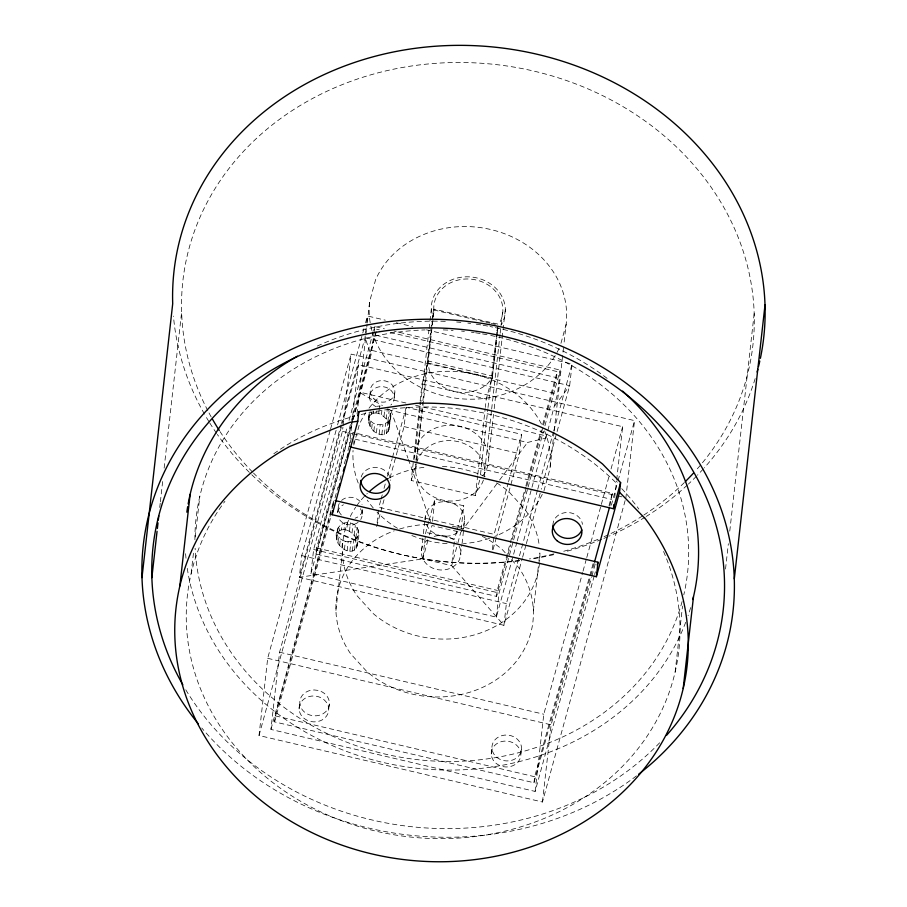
<?xml version="1.0" encoding="UTF-8"?>
<svg xmlns="http://www.w3.org/2000/svg" width="907" height="907" viewBox="0 0 907 907"><rect width="100%" height="100%" fill="white"/><g stroke="black" fill="none" stroke-linecap="round" stroke-linejoin="round"><path stroke-width="0.68" stroke-dasharray="4.54 3.4" d="M159.734 507.444L160.21 503.226M160.369 501.832L162.727 480.767M164.144 468.125L181.627 312.269M191.15 573.541L193.52 552.488M195.243 537.046L199.812 496.344M625.127 500.551L542.454 802.015L259.028 735.509L267.69 658.312L330.159 430.496M594.244 575.877L535.13 791.426L270.921 729.432L279.583 652.224L358.435 364.705L622.644 426.698L616.715 479.531M594.13 563.417L533.974 782.741L274.572 721.881L275.252 715.85L333.164 504.689M336.089 430.337L301.736 555.594L299.299 577.306L503.941 625.32L522.239 558.61M516.911 542.182L496.344 617.145L310.92 573.632L313.629 549.506L347.551 425.802M507.727 555.64L496.548 596.409L315.931 554.018L316.6 547.987L351.258 421.619M299.106 708.9L299.786 702.868M333.186 505.505L333.776 500.245L270.921 729.432M259.028 735.509L342.449 431.313L342.925 427.106M343.084 425.7L351.111 354.115L634.537 420.621L625.875 497.818M338.22 508.033L337.551 514.065A12.358 10.771 6.4 0 1 343.413 504.734M336.429 537.193C334.785 528.906 341.905 520.652 350.374 523.01C362.029 525.595 359.115 540.379 356.122 548.486C351.621 554.075 343.197 550.311 339.649 545.481C334.604 540.232 337.37 533.463 338.3 527.409M336.848 539.994L337.291 529.699M337.948 542.817L338.606 536.91L337.449 534.62M337.733 532.454L339.354 530.822L339.966 525.448M349.229 446.72L351.735 424.476M351.882 423.093L358.435 364.705M339.649 545.481L340.397 538.883L338.606 536.91M339.354 530.822L341.497 529.858L342.166 523.951M366.077 328.198L365.011 337.699L341.486 423.467M366.689 322.767L367.448 315.987L385.305 320.171M341.86 547.817L342.687 540.391L340.397 538.883M341.497 529.858L344.014 529.609L344.751 522.999M353.73 443.455L354.047 440.643M357.041 413.943L367.131 323.992M367.29 322.597L369.659 301.509L375.589 279.753A98.908 86.165 6.4 0 1 490.63 229.494A98.908 86.165 6.4 0 1 566.161 324.23L563.791 345.306M335.93 610.445L342.415 552.544M344.411 549.631L345.34 541.354L342.687 540.391M357.12 546.309C358.526 539.28 353.197 532.341 346.712 530.096L347.551 522.681M328.719 708.968L329.4 702.936M347.132 550.832L348.163 541.683C353.413 541.796 358.855 537.76 358.719 532.205M349.444 531.298L350.374 523.01M353.163 419.624L371.065 354.694L373.82 335M373.979 333.595L374.772 326.565L384.387 328.822M349.841 551.331L350.964 541.366M351.995 533.123L353.016 523.974M352.823 419.499L376.326 331.633M369.546 397.379L370.215 391.359M352.358 551.082L353.549 540.413M354.195 535.447L355.317 525.482M368.435 420.519L369.285 413.025C366.269 432.696 401.971 424.748 387.312 408.808L386.201 418.773C392.561 424.476 388.774 437.809 379.137 434.158C368.922 431.052 366.757 419.488 370.294 410.735M354.501 550.107L355.748 538.917M355.907 538.112L357.109 527.455M368.843 423.32L369.444 417.946M356.122 548.486L358.265 529.745M369.943 426.143L370.6 420.236M369.727 415.769L371.36 414.148L371.961 408.774M371.655 428.807L372.392 422.209M362.222 514.11L362.766 509.292M371.36 414.148L373.491 413.173L373.888 409.635M373.854 431.131L374.693 423.716M373.491 413.173L376.008 412.934L376.45 408.966M376.405 432.956L377.335 424.669M386.201 418.773L381.439 414.624L378.718 413.422L378.99 410.95M379.126 409.715L379.545 406.007L382.369 406.336M379.137 434.158L380.158 424.998M381.439 414.624L381.904 410.474M381.847 434.646L382.958 424.68M383.99 416.449L384.727 409.907M384.353 434.408L385.554 423.739M386.495 433.433L387.754 422.231M387.913 421.438L389.103 410.78M377.131 522.466L378.525 510.063M388.117 431.8L389.409 420.27M389.012 424.261L390.259 413.07M389.114 429.635L390.418 417.98M389.42 427.061L390.713 415.531M394.228 397.436L394.896 391.405M390.01 477.944L404.091 426.596L406.257 407.288L521.548 434.34L519.382 453.647L496.775 536.082M479.656 480.166L475.449 495.539L411.234 480.472L413.433 460.869M413.592 459.475L420.02 402.096M420.179 400.69L422.061 383.899L428.342 361.02L492.546 376.088L486.277 398.967L485.336 407.368M415.111 460.053L414.646 457.547L428.943 330.114M429.102 328.708L431.301 309.106A37.085 32.312 6.4 0 1 476.889 277.927A37.085 32.312 6.4 0 1 500.902 325.443M416.268 459.622L422.707 402.243M422.866 400.837L431.823 320.987M431.981 319.593L434.158 309.151L498.374 324.218M415.633 470.756L416.585 462.321M416.744 460.915L431.721 327.382M431.879 325.976L433.773 309.117A34.613 30.158 6.4 0 1 476.322 280.014A34.613 30.158 6.4 0 1 498.725 324.355M497.988 326.452L492.184 378.128L487.49 383.684A34.613 30.158 6.4 0 1 429.249 370.011L427.979 363.061L434.158 309.151M421.472 550.583L423.218 535.107M423.365 533.701L424.793 521.026M424.952 519.62L425.27 516.809M428.716 521.695L425.791 532.364L422.821 558.893L299.299 577.306L341.111 424.827M432.435 521.366L434.941 499.02L463.76 505.789L461.255 528.135M454.305 541.921L451.641 565.662L503.941 625.32L506.378 603.609L537.363 490.608M427.594 539.824A19.784 17.233 6.4 0 0 430.213 566.841A19.784 17.233 6.4 0 0 459.645 559.268L461.901 545.062M462.06 543.656L464.588 521.14A19.784 17.233 6.4 0 0 444.861 501.707A19.784 17.233 6.4 0 0 425.281 520.199M475.449 495.539L477.638 475.937M477.796 474.542L485.177 408.762M480.483 474.69L487.864 408.91M488.011 407.515L497.342 327.96M492.546 376.088L496.957 336.837M497.115 335.431L497.898 328.425M484.735 470.892L491.515 410.452M491.673 409.046L500.029 334.558M500.188 333.152L500.981 326.123M501.14 324.717L502.875 309.253M488.692 457.695L493.555 414.284M494.19 408.683L505.335 309.264M492.422 549.517L493.816 537.114M496.548 596.409L497.229 590.378L525.55 487.104M496.344 617.145L499.054 593.019L527.761 488.351M491.254 753.989L491.934 747.958M388.502 409.023L390.928 410.418L527.511 442.469L545.81 438.126L546.059 435.882L415.576 405.259M526.729 486.333L556.547 377.629L557.215 371.598L389.012 332.132M545.81 438.126L557.51 393.967L560.197 370.079L394.001 331.078M533.361 610.853L538.769 562.601M538.928 561.229L539.858 552.953A98.908 86.165 6.4 0 1 539.654 561.399M543.985 490.744L549.925 468.976L554.018 432.435M554.177 431.029L563.632 346.712M520.867 754.057L521.548 748.026M426.505 329.842L572.09 364.002L569.653 385.713L541.275 489.179M533.974 782.741L534.654 776.721L593.314 562.828M535.13 791.426L543.792 714.228L582.657 572.51M542.454 802.015L551.116 724.818L591.511 577.487M609.821 506.197L612.361 493.351L352.959 432.48L347.732 451.561M614.685 497.603L616.556 480.914M675.125 672.076L682.529 606.103M725.521 569.018L728.355 543.735M729.772 531.105L754.182 313.471M464.588 521.14L463.432 525.493A19.784 17.233 6.4 0 1 461.731 528.498M353.753 445.042L359.353 424.499A98.908 86.165 6.4 0 1 365.827 412.651M560.957 343.3L566.161 324.23M330.533 429.136L351.111 354.115M337.574 424.895L364.081 328.232M365.578 322.79L367.448 315.987M349.048 420.372L373.276 332.007M373.65 330.647L374.772 326.565M351.633 420.258L375.849 331.939M315.931 554.018L352.449 420.859M310.92 573.632L352.789 420.984M335.023 497.875L338.016 486.98M339.887 480.166L341.372 474.712M344.365 463.817L345.862 458.364M274.572 721.881L330.987 516.162M380.679 500.539L378.831 507.296L494.122 534.359L508.203 483M381.053 499.19L382.539 493.782M384.024 488.385L385.872 481.628M387.357 476.22L392.175 458.647M392.538 457.298L406.257 407.288M376.666 526.604L380.373 513.09M380.747 511.729L384.08 499.576M411.234 480.472L415.803 463.817M429.09 520.357L434.941 499.02M427.934 540.232L422.821 558.893L451.641 565.662L457.491 544.325M429.396 534.892L431.959 525.561L460.779 532.318L498.793 481.141M456.811 531.117L454.622 539.121L425.791 532.364M457.173 529.79L463.76 505.789M457.854 542.987L460.779 532.318M508.578 481.651L521.548 434.34M493.068 549.597L496.401 537.432M525.924 485.744L541.196 430.031M542.692 424.601L557.215 371.598M508.101 554.279L510.709 544.767M512.194 539.336L526.355 487.694M528.135 486.991L543.418 431.256M544.914 425.814L560.197 370.079M517.285 540.821L546.059 435.882M537.738 489.247L553.417 432.072M553.792 430.712L572.09 364.002M522.613 557.249L525.969 544.994M526.343 543.633L540.901 490.54M583.031 571.138L586.398 558.882M586.772 557.51L600.967 505.732M601.341 504.371L609.561 474.395M611.057 468.942L622.644 426.698M609.005 505.618L612.361 493.351M591.886 576.126L595.253 563.848M611.341 505.188L617.701 482.002M618.075 480.642L634.537 420.621M594.618 574.516L595.366 571.784M499.632 480.007L527.511 442.469M554.63 405.939L569.653 385.713L365.011 337.699L371.065 354.694M496.662 330.454L498.351 328.447M482.558 475.88L484.247 473.873A37.085 32.312 6.4 0 0 460.246 426.369A37.085 32.312 6.4 0 0 414.646 457.547M376.745 406.325L379.545 406.007M345.34 541.354L348.163 541.683M376.008 412.934L378.718 413.422M344.014 529.609L346.712 530.096M484.474 321.849L433.931 309.99L433.773 309.117M485.846 322.166L489.939 323.13M491.311 323.448L495.403 324.411M396.291 322.745L412.764 326.622M376.598 329.218L379.353 329.865M375.917 335.25L556.547 377.629M427.979 363.061L492.184 378.128M372.085 350.465L557.51 393.967M422.061 383.899L486.277 398.967M405.962 403.003L360.635 392.368L360.567 393.014L382.425 405.542M404.091 426.596L519.382 453.647M342.449 431.313L352.086 433.569M353.458 433.897L616.25 495.562M617.622 495.88L621.749 496.843M355.022 439.158L611.681 499.383M316.6 547.987L497.229 590.378M313.629 549.506L499.054 593.019M301.736 555.594L506.378 603.609M279.583 652.224L543.792 714.228M267.69 658.312L551.116 724.818M275.252 715.85L534.654 776.721M505.222 552.771L502.478 549.744A98.908 86.165 6.4 0 0 481.583 535.98M511.639 559.834L518.736 567.657A98.908 86.165 6.4 0 1 496.957 679.264A98.908 86.165 6.4 0 1 366.813 671.554L350.544 653.641A98.908 86.165 6.4 0 1 394.284 530.799M390.928 410.418L407.901 458.058M408.377 459.384L430.542 521.593M431.301 309.106L432.446 315.387M663.561 551.501A247.26 215.412 6.4 0 1 408.501 836.81A247.26 215.412 6.4 0 1 224.925 501.31M273.835 453.727A247.26 215.412 6.4 0 1 354.546 416.188M361.19 414.51A247.26 215.412 6.4 0 1 617.803 484.553M621.76 488.658A247.26 215.412 6.4 0 1 638.879 509.054M682.109 601.511A247.26 215.412 6.4 0 1 418.546 759.771A247.26 215.412 6.4 0 1 195.13 548.213M194.914 539.767A247.26 215.412 6.4 0 1 425.077 329.921M443.251 329.91A247.26 215.412 6.4 0 1 453.115 330.397M461.572 331.089A247.26 215.412 6.4 0 1 464.395 331.384M471.413 332.223A247.26 215.412 6.4 0 1 474.202 332.608M475.597 332.801A247.26 215.412 6.4 0 1 481.152 333.685M482.535 333.912A247.26 215.412 6.4 0 1 488.034 334.921M490.766 335.465A247.26 215.412 6.4 0 1 683.787 594.879M690.635 607.611A257.157 224.029 6.4 0 1 688.084 615.649M685.692 622.293A257.157 224.029 6.4 0 1 416.959 768.263A257.157 224.029 6.4 0 1 187.012 566.58M186.003 558.224A257.157 224.029 6.4 0 1 185.527 552.68M317.28 346.055A257.157 224.029 6.4 0 1 445.382 321.361M456.629 322.008A257.157 224.029 6.4 0 1 460.847 322.37M467.853 323.096A257.157 224.029 6.4 0 1 470.654 323.436M476.22 324.184A257.157 224.029 6.4 0 1 481.764 325.046M483.148 325.273A257.157 224.029 6.4 0 1 488.635 326.259M490.007 326.52A257.157 224.029 6.4 0 1 492.728 327.064M495.437 327.631A257.157 224.029 6.4 0 1 607.441 378.604M399.624 529.019A98.908 86.165 6.4 0 1 427.798 524.371M452.196 526.196A98.908 86.165 6.4 0 1 457.502 527.307M458.806 527.625A98.908 86.165 6.4 0 1 465.336 529.45M539.529 562.816A98.908 86.165 6.4 0 1 476.277 634.344A98.908 86.165 6.4 0 1 373.31 613.654L357.041 595.74A98.908 86.165 6.4 0 1 349.705 517.682M350.295 516.457A98.908 86.165 6.4 0 1 355.725 507.138M356.496 506.015A98.908 86.165 6.4 0 1 367.324 493.442M389.364 477.876A98.908 86.165 6.4 0 1 426.165 467.048M442.401 466.493A98.908 86.165 6.4 0 1 488.079 478.08M496.651 482.864A98.908 86.165 6.4 0 1 508.974 491.843L525.232 509.757A98.908 86.165 6.4 0 1 539.348 546.331M434.113 536.422A19.784 17.233 6.4 0 1 456.368 542.159M459.101 546.059A19.784 17.233 6.4 0 1 460.801 554.914M457.502 532.613A19.784 17.233 6.4 0 1 426.041 523.532M361.201 477.003A14.841 12.925 6.4 0 1 377.131 467.547A14.841 12.925 6.4 0 1 390.418 480.415M552.953 525.436A14.841 12.925 6.4 0 1 566.705 512.523A14.841 12.925 6.4 0 1 582.475 524.371M755.168 378.593A296.714 258.506 6.4 0 1 704.251 467.865M703.299 468.919A296.714 258.506 6.4 0 1 697.483 475.143M696.485 476.164A296.714 258.506 6.4 0 1 688.368 484.111M687.325 485.075A296.714 258.506 6.4 0 1 646.328 516.412M645.126 517.16A296.714 258.506 6.4 0 1 609.323 536.06M608.064 536.627A296.714 258.506 6.4 0 1 602.951 538.803M601.658 539.336A296.714 258.506 6.4 0 1 564.46 551.955M553.599 554.699A296.714 258.506 6.4 0 1 531.819 559.018M519.314 560.821A296.714 258.506 6.4 0 1 217.351 434.453M216.569 433.331A296.714 258.506 6.4 0 1 209.574 422.673M208.825 421.46A296.714 258.506 6.4 0 1 205.197 415.372M204.494 414.136A296.714 258.506 6.4 0 1 173.452 316.124M636.453 775.893A296.714 258.506 6.4 0 1 201.808 728.038M659.65 742.799A286.827 249.89 6.4 0 1 185.731 689.739M542.284 494.372A98.908 86.165 6.4 0 1 494.723 536.434M489.531 538.339A98.908 86.165 6.4 0 1 463.432 543.622M447.083 543.701A98.908 86.165 6.4 0 1 411.313 535.3M397.425 528.282A98.908 86.165 6.4 0 1 376.972 512.058M373.265 507.988A98.908 86.165 6.4 0 1 367.244 500.131M358.242 483.091A98.908 86.165 6.4 0 1 353.05 450.45M369.013 408.184A98.908 86.165 6.4 0 1 459.396 371.791A98.908 86.165 6.4 0 1 541.751 424.657M544.585 430.882A98.908 86.165 6.4 0 1 549.925 468.976M207.816 410.667A286.827 249.89 6.4 0 1 307.7 101.142A286.827 249.89 6.4 0 1 676.407 146.877A286.827 249.89 6.4 0 1 695.261 471.141M684.388 482.513A286.827 249.89 6.4 0 1 643.879 515.029M642.689 515.8A286.827 249.89 6.4 0 1 609.425 534.223M608.178 534.813A286.827 249.89 6.4 0 1 603.121 537.103M598.008 539.302A286.827 249.89 6.4 0 1 560.73 552.102M553.916 553.882A286.827 249.89 6.4 0 1 529.348 558.95M519.598 560.401A286.827 249.89 6.4 0 1 253.518 473.057M252.52 472.048A286.827 249.89 6.4 0 1 220.05 431.619M211.195 416.948A286.827 249.89 6.4 0 1 208.474 411.925M559.109 348.413A98.908 86.165 6.4 0 1 555.923 354.365M555.22 355.533A98.908 86.165 6.4 0 1 456.402 398.275A98.908 86.165 6.4 0 1 372.289 331.883M371.915 330.579A98.908 86.165 6.4 0 1 370.419 324.048M370.181 322.665A98.908 86.165 6.4 0 1 369.659 301.509M376.02 406.744A12.358 10.771 6.4 0 1 371.575 391.2A12.358 10.771 6.4 0 1 389.545 389.16A12.358 10.771 6.4 0 1 390.86 405.055M360.396 508.714A12.358 10.771 6.4 0 1 360.748 519.507M358.084 522.375A12.358 10.771 6.4 0 1 338.062 516.854M362.573 510.879A12.358 10.771 6.4 0 1 355.113 518.203M341.338 514.972A12.358 10.771 6.4 0 1 339.706 502.637M341.588 500.403A12.358 10.771 6.4 0 1 362.04 504.394M416.562 462.933A34.613 30.158 6.4 0 1 473.567 449.203A34.613 30.158 6.4 0 1 461.028 499.791A34.613 30.158 6.4 0 1 416.245 464.203M318.017 690.397L314.173 689.955A14.841 12.925 6.4 0 0 301.351 708.344A14.841 12.925 6.4 0 0 326.203 711.247A14.841 12.925 6.4 0 0 318.017 690.397M303.743 718.072A14.841 12.925 6.4 0 0 328.323 712.312A14.841 12.925 6.4 0 0 309.672 696.417A14.841 12.925 6.4 0 0 303.743 718.072M495.891 763.161A14.841 12.925 6.4 0 0 520.482 757.402A14.841 12.925 6.4 0 0 501.832 741.507A14.841 12.925 6.4 0 0 495.891 763.161M496.571 757.13A14.841 12.925 6.4 0 0 521.151 751.37A14.841 12.925 6.4 0 0 502.501 735.475A14.841 12.925 6.4 0 0 496.571 757.13M374.081 398.989A12.358 10.771 6.4 0 0 394.568 394.194A12.358 10.771 6.4 0 0 379.024 380.951A12.358 10.771 6.4 0 0 374.081 398.989"/><path stroke-width="1.36" d="M141.991 577.623L172.704 303.743A296.714 258.506 6.4 0 1 491.22 46.813A296.714 258.506 6.4 0 1 760.383 358.333M151.854 577.646L157.058 531.309M157.376 528.509L157.999 522.885M158.317 520.085L158.793 515.868M179.847 586.047L190.13 494.372M357.755 415.644L358.866 411.597L416.653 403.275A257.157 224.029 6.4 0 1 602.531 463.987L620.603 482.592L619.526 492.252L596.364 576.716L332.155 514.711L332.597 510.766M332.155 514.711L357.789 421.245L358.866 411.597M596.364 576.716L597.985 562.238L335.148 500.562M350.612 447.049L613.438 508.725L613.914 504.553M683.186 688.526L693.47 596.851M734.296 578.859L765.009 304.979M338.833 487.558L339.955 483.476M343.311 471.209L344.433 467.128M347.052 457.593L348.175 453.5M594.504 562.057L609.447 507.557M597.237 564.959L597.985 562.238M613.438 508.725L620.603 482.592M357.789 421.245L349.785 422.401L289.571 446.516A257.157 224.029 6.4 0 0 217.555 755.599A257.157 224.029 6.4 0 0 573.462 828.057A257.157 224.029 6.4 0 0 645.478 518.974L619.526 492.252M622.587 391.121A257.157 224.029 6.4 0 1 692.823 599.538M186.842 512.183A257.157 224.029 6.4 0 1 187.681 506.65M188.157 503.895A257.157 224.029 6.4 0 1 297.394 356.213M369.364 491.549A98.908 86.165 6.4 0 1 388.162 478.499M389.67 484.837A14.841 12.925 6.4 0 1 373.457 493.125A14.841 12.925 6.4 0 1 360.805 480.347M581.829 529.926A14.841 12.925 6.4 0 1 569.471 538.373A14.841 12.925 6.4 0 1 555.152 531.921L553.576 528.792A14.841 12.925 6.4 0 1 552.953 525.436M759.783 361.088A296.714 258.506 6.4 0 1 758.501 366.575M757.81 369.285A296.714 258.506 6.4 0 1 757.084 371.995M198.236 723.741A296.714 258.506 6.4 0 1 255.116 369.761A296.714 258.506 6.4 0 1 663.845 416.585A296.714 258.506 6.4 0 1 638.664 774.193M182.84 684.808A286.827 249.89 6.4 0 1 271.488 370.26A286.827 249.89 6.4 0 1 643.38 409.193A286.827 249.89 6.4 0 1 666.452 735.452M693.345 473.261A286.827 249.89 6.4 0 1 685.409 481.504M219.279 430.428A286.827 249.89 6.4 0 1 212.601 419.431M364.761 495.551A14.841 12.925 6.4 0 0 389.352 489.791A14.841 12.925 6.4 0 0 370.702 473.896A14.841 12.925 6.4 0 0 364.761 495.551M556.909 540.629A14.841 12.925 6.4 0 0 581.5 534.881A14.841 12.925 6.4 0 0 562.85 518.985A14.841 12.925 6.4 0 0 556.909 540.629"/></g></svg>
